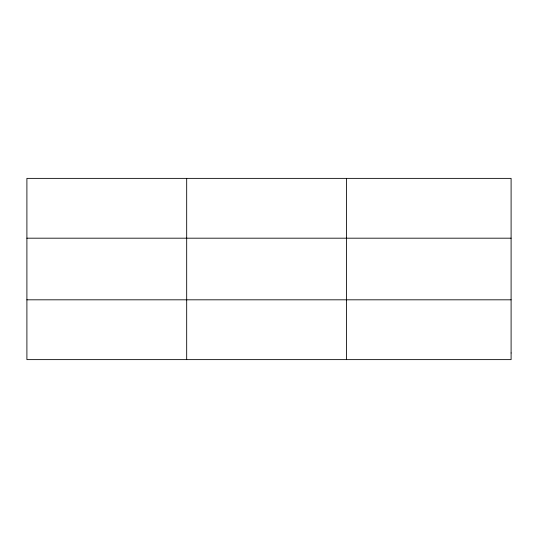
<?xml version="1.0" encoding="UTF-8"?>
<svg xmlns="http://www.w3.org/2000/svg" width="538" height="538" viewBox="0 0 538 538"><rect width="100%" height="100%" fill="white"/><g stroke="black" fill="none" stroke-linecap="round" stroke-linejoin="round"><path stroke-width="0.81" d="M186.686 359.626L186.686 178.374M346.472 359.626L346.472 178.374M26.9 238.186L511.1 238.186M26.9 299.814L511.1 299.814M511.1 352.975L511.1 359.626L26.9 359.626L26.9 178.374L511.1 178.374L511.1 352.975"/></g></svg>
